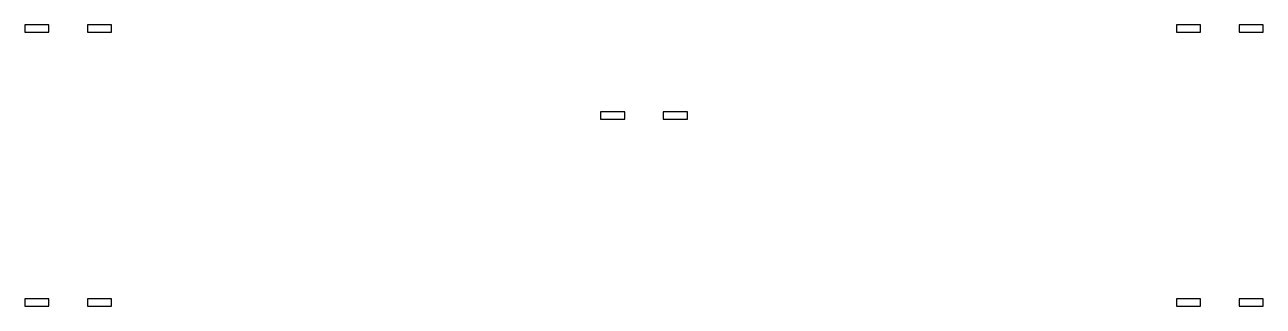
# Model space of a CAD drawing. Header units: millimetres. Extents: x 56 to 312, y 24 to 83.
import ezdxf

# ---------------------------------------------------------------- set-up
doc = ezdxf.new("R2010")
doc.units = ezdxf.units.MM
doc.layers.add('Sketch015', color=7, linetype='CONTINUOUS')

msp = doc.modelspace()

# ---------------------------------------------------------------- linework, layer by layer
at = {"layer": 'Sketch015'}
for p, q in [((55.5, 82.75), (55.5, 81.25)), ((60.5, 82.75), (55.5, 82.75)), ((60.5, 81.25), (60.5, 82.75)), ((68.5, 82.75), (68.5, 81.25)), ((73.5, 82.75), (68.5, 82.75)), ((73.5, 81.25), (73.5, 82.75)), ((294.25, 82.75), (294.25, 81.25)), ((299.25, 82.75), (294.25, 82.75)), ((299.25, 81.25), (299.25, 82.75)), ((307.25, 82.75), (307.25, 81.25)), ((312.25, 82.75), (307.25, 82.75)), ((312.25, 81.25), (312.25, 82.75)), ((55.5, 81.25), (60.5, 81.25)), ((68.5, 81.25), (73.5, 81.25)), ((294.25, 81.25), (299.25, 81.25)), ((307.25, 81.25), (312.25, 81.25)), ((174.875, 64.75), (174.875, 63.25)), ((179.875, 64.75), (174.875, 64.75)), ((179.875, 63.25), (179.875, 64.75)), ((187.875, 64.75), (187.875, 63.25)), ((192.875, 64.75), (187.875, 64.75)), ((192.875, 63.25), (192.875, 64.75)), ((174.875, 63.25), (179.875, 63.25)), ((187.875, 63.25), (192.875, 63.25)), ((55.5, 26), (55.5, 24.5)), ((60.5, 26), (55.5, 26)), ((60.5, 24.5), (60.5, 26)), ((68.5, 26), (68.5, 24.5)), ((73.5, 26), (68.5, 26)), ((73.5, 24.5), (73.5, 26)), ((294.25, 26), (294.25, 24.5)), ((299.25, 26), (294.25, 26)), ((299.25, 24.5), (299.25, 26)), ((307.25, 26), (307.25, 24.5)), ((312.25, 26), (307.25, 26)), ((312.25, 24.5), (312.25, 26)), ((55.5, 24.5), (60.5, 24.5)), ((68.5, 24.5), (73.5, 24.5)), ((294.25, 24.5), (299.25, 24.5)), ((307.25, 24.5), (312.25, 24.5))]:
    msp.add_line(p, q, dxfattribs=at)

doc.saveas('drawing.dxf')
